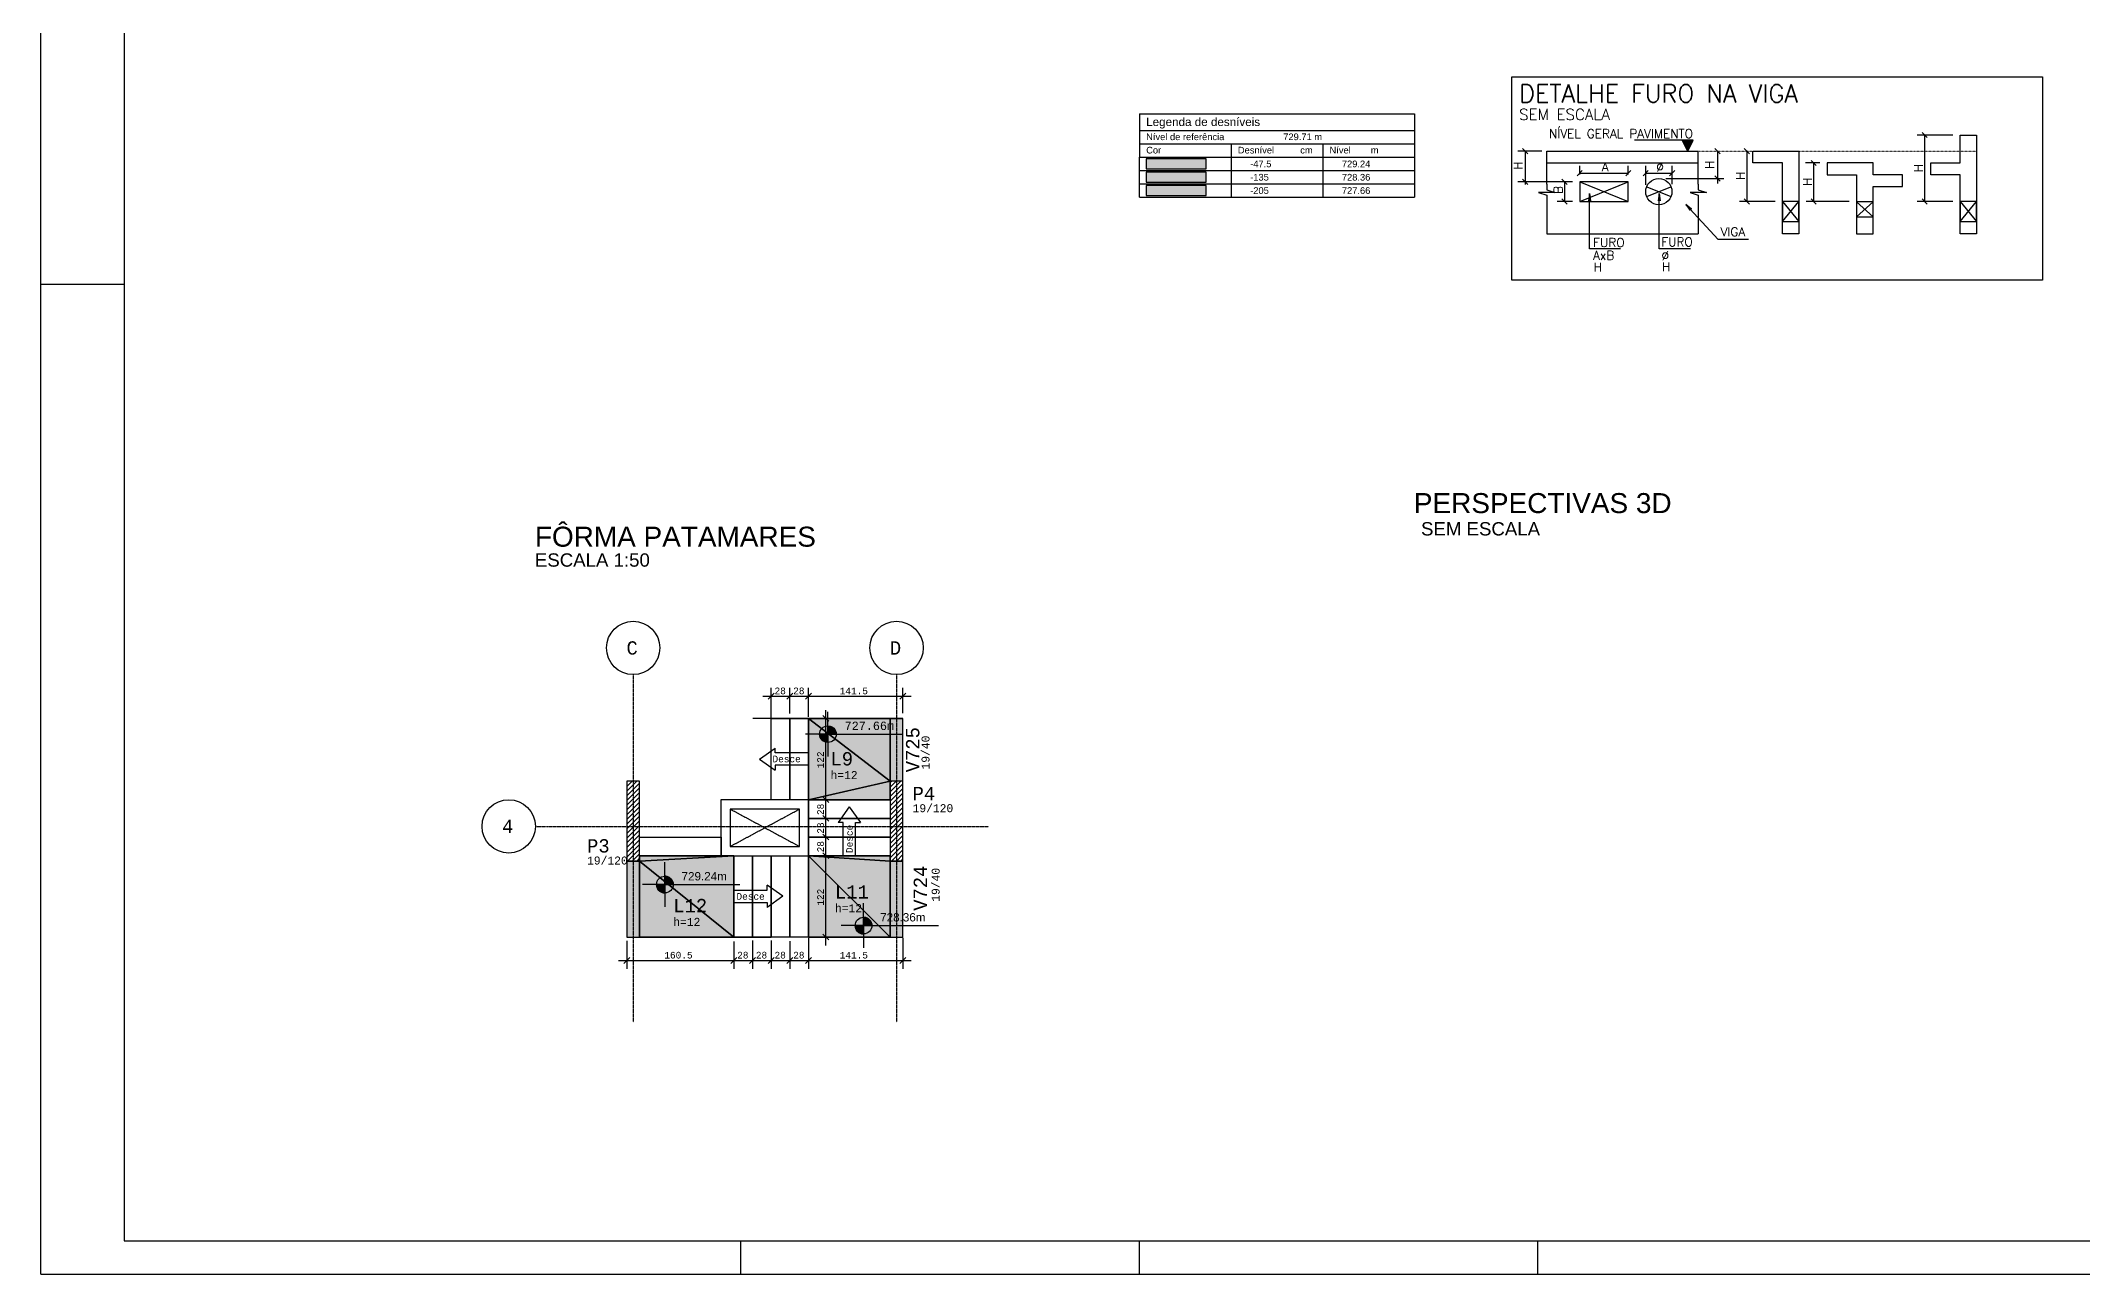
# Model space of a CAD drawing. Extents: x 37185 to 43130, y -8131 to -3926.
# Drawn here: x 37185 to 40246, y -8131 to -6281 of the extents above; entities that cross this region are included whole.
import ezdxf

# ---------------------------------------------------------------- set-up
doc = ezdxf.new("R2010")
doc.units = 0
doc.header["$MEASUREMENT"] = 0
for name, pattern in [('ESTILO_TQS_0001', [1, 0.7, -0.3]), ('ESTILO_TQS_0002', [0.4, 0.1, -0.3]), ('ESTILO_TQS_0004', [1.12, 0.5, -0.2, 0.01, -0.2, 0.01, -0.2])]:
    doc.linetypes.add(name, pattern=pattern)
for name, color, linetype in [('20', 7, 'CONTINUOUS'), ('21', 5, 'CONTINUOUS'), ('32', 7, 'CONTINUOUS'), ('35', 7, 'CONTINUOUS'), ('36', 253, 'CONTINUOUS'), ('37', 4, 'CONTINUOUS'), ('39', 74, 'CONTINUOUS'), ('4', 2, 'CONTINUOUS'), ('42', 3, 'CONTINUOUS'), ('43', 3, 'CONTINUOUS'), ('44', 3, 'CONTINUOUS'), ('45', 2, 'CONTINUOUS'), ('46', 2, 'CONTINUOUS'), ('47', 2, 'CONTINUOUS'), ('50', 5, 'CONTINUOUS'), ('51', 5, 'CONTINUOUS'), ('53', 242, 'CONTINUOUS'), ('55', 12, 'CONTINUOUS'), ('57', 71, 'CONTINUOUS'), ('58', 220, 'CONTINUOUS'), ('59', 183, 'CONTINUOUS'), ('68', 4, 'CONTINUOUS'), ('70', 160, 'CONTINUOUS'), ('73', 2, 'CONTINUOUS'), ('75', 9, 'CONTINUOUS'), ('76', 3, 'CONTINUOUS'), ('79', 12, 'CONTINUOUS'), ('80', 6, 'CONTINUOUS'), ('81', 2, 'CONTINUOUS'), ('82', 252, 'CONTINUOUS')]:
    doc.layers.add(name, color=color, linetype=linetype)
doc.styles.get("Standard").update_dxf_attribs({"font": 'ROMANS.SHX'})
doc.styles.add('TQS_ARIAL', font='arial.ttf')
doc.styles.add('TQS_LUCIDA_CONSOLE', font='lucon.TTF')

msp = doc.modelspace()

# ---------------------------------------------------------------- linework, layer by layer
at = {"layer": '20', "linetype": 'Continuous'}
for p, q in [((37184.545, -8131.33), (37184.545, -3926.33)), ((37184.545, -6646.33), (37309.545, -6646.33)), ((38234.545, -8131.33), (38234.545, -8081.33)), ((38832.045, -8131.33), (38832.045, -8081.33)), ((39429.545, -8131.33), (39429.545, -8081.33)), ((37184.545, -8131.33), (43129.545, -8131.33))]:
    msp.add_line(p, q, dxfattribs=at)
at = {"layer": '21', "linetype": 'Continuous'}
for p, q in [((37309.545, -3976.33), (37309.545, -8081.33)), ((37309.545, -8081.33), (43079.545, -8081.33))]:
    msp.add_line(p, q, dxfattribs=at)
at = {"layer": '36', "linetype": 'Continuous'}
for p, q in [((38832.291, -6390.742), (38832.291, -6455.742)), ((38832.291, -6390.742), (39244.791, -6390.742)), ((39244.791, -6390.742), (39244.791, -6415.742)), ((38832.291, -6415.742), (39244.791, -6415.742)), ((39244.791, -6415.742), (39244.791, -6435.742)), ((38832.291, -6435.742), (39244.791, -6435.742)), ((38832.291, -6455.742), (39244.791, -6455.742)), ((38832.291, -6455.742), (39244.791, -6455.742)), ((38832.291, -6475.742), (38832.291, -6455.742)), ((38969.791, -6435.742), (38969.791, -6455.742)), ((38969.791, -6455.742), (38969.791, -6475.742)), ((39107.291, -6435.742), (39107.291, -6455.742)), ((39107.291, -6455.742), (39107.291, -6475.742)), ((39244.791, -6435.742), (39244.791, -6455.742)), ((39244.791, -6455.742), (39244.791, -6475.742)), ((38832.291, -6475.742), (39244.791, -6475.742)), ((38832.291, -6495.742), (38832.291, -6475.742)), ((38969.791, -6475.742), (38969.791, -6495.742)), ((39107.291, -6475.742), (39107.291, -6495.742)), ((39244.791, -6475.742), (39244.791, -6495.742)), ((38832.291, -6495.742), (39244.791, -6495.742)), ((38832.291, -6515.742), (38832.291, -6495.742)), ((38832.291, -6515.742), (39244.791, -6515.742)), ((38969.791, -6495.742), (38969.791, -6515.742)), ((39107.291, -6495.742), (39107.291, -6515.742)), ((39244.791, -6495.742), (39244.791, -6515.742))]:
    msp.add_line(p, q, dxfattribs=at)
for points in [[(38842.291, -6473.242), (38932.291, -6473.242), (38932.291, -6458.242), (38842.291, -6458.242), (38842.291, -6473.242)], [(38842.291, -6493.242), (38932.291, -6493.242), (38932.291, -6478.242), (38842.291, -6478.242), (38842.291, -6493.242)], [(38842.291, -6513.242), (38932.291, -6513.242), (38932.291, -6498.242), (38842.291, -6498.242), (38842.291, -6513.242)]]:
    msp.add_lwpolyline(points, dxfattribs=at)
at = {"layer": '37', "linetype": 'Continuous'}
for p, q in [((39443.028, -6446.651), (39670.322, -6446.651)), ((39443.028, -6496.166), (39443.028, -6446.651)), ((39670.322, -6496.166), (39670.322, -6446.651)), ((39443.028, -6520.924), (39443.028, -6570.439)), ((39670.322, -6520.924), (39670.322, -6570.439)), ((39443.028, -6570.439), (39670.322, -6570.439))]:
    msp.add_line(p, q, dxfattribs=at)
at = {"layer": '37', "linetype": 'ESTILO_TQS_0001'}
msp.add_line((39443.028, -6464.335), (39670.322, -6464.335), dxfattribs=at)
at = {"layer": '37', "linetype": 'Continuous'}
for points in [[(40087.793, -6570.439), (40063.035, -6570.439), (40063.035, -6482.019), (40018.825, -6482.019), (40018.825, -6464.335), (40063.035, -6464.335), (40063.035, -6422.389), (40087.793, -6422.389), (40087.793, -6570.439)], [(39821.213, -6570.439), (39796.455, -6570.439), (39796.455, -6464.335), (39752.245, -6464.335), (39752.245, -6446.651), (39796.455, -6446.651), (39821.213, -6446.651), (39821.213, -6570.439)], [(39863.43, -6464.335), (39863.43, -6482.019), (39907.64, -6482.019), (39907.64, -6570.439), (39932.398, -6570.439), (39932.398, -6499.703), (39976.608, -6499.703), (39976.608, -6482.019), (39932.398, -6482.019), (39932.398, -6464.335), (39863.43, -6464.335)], [(39443.028, -6496.166), (39443.028, -6504.419), (39455.407, -6508.545), (39430.65, -6508.545), (39443.028, -6512.671), (39443.028, -6520.924)], [(39670.322, -6496.166), (39670.322, -6504.419), (39682.701, -6508.545), (39657.943, -6508.545), (39670.322, -6512.671), (39670.322, -6520.924)], [(38458.397, -7297.524), (38458.397, -7391.517)], [(38458.397, -7297.524), (38477.397, -7297.524)], [(38477.397, -7391.517), (38477.397, -7297.524)], [(38063.386, -7511.525), (38063.386, -7625.524)], [(38458.397, -7511.517), (38458.397, -7625.524)], [(38477.397, -7625.524), (38477.397, -7511.517)], [(38063.386, -7625.524), (38082.386, -7625.524)], [(38458.397, -7625.524), (38477.397, -7625.524)]]:
    msp.add_lwpolyline(points, dxfattribs=at)
at = {"layer": '39', "linetype": 'Continuous'}
for p, q in [((38063.397, -7406.632), (38078.504, -7391.525)), ((38063.397, -7399.561), (38071.433, -7391.525)), ((38063.397, -7392.49), (38064.362, -7391.525)), ((38063.397, -7406.632), (38078.504, -7391.525)), ((38063.397, -7399.561), (38071.433, -7391.525)), ((38063.397, -7392.49), (38064.362, -7391.525)), ((38063.397, -7406.632), (38078.504, -7391.525)), ((38063.397, -7399.561), (38071.433, -7391.525)), ((38063.397, -7392.49), (38064.362, -7391.525)), ((38063.397, -7413.703), (38082.397, -7394.703)), ((38063.397, -7413.703), (38082.397, -7394.703)), ((38063.397, -7413.703), (38082.397, -7394.703)), ((38063.397, -7420.774), (38082.397, -7401.774)), ((38063.397, -7420.774), (38082.397, -7401.774)), ((38063.397, -7420.774), (38082.397, -7401.774)), ((38458.397, -7407.612), (38474.491, -7391.517)), ((38458.397, -7400.541), (38467.42, -7391.517)), ((38458.397, -7393.47), (38460.349, -7391.517)), ((38458.397, -7407.612), (38474.491, -7391.517)), ((38458.397, -7400.541), (38467.42, -7391.517)), ((38458.397, -7393.47), (38460.349, -7391.517)), ((38458.397, -7414.683), (38477.397, -7395.683)), ((38458.397, -7414.683), (38477.397, -7395.683)), ((38458.397, -7421.754), (38477.397, -7402.754)), ((38458.397, -7421.754), (38477.397, -7402.754)), ((38063.397, -7427.845), (38082.397, -7408.845)), ((38063.397, -7427.845), (38082.397, -7408.845)), ((38063.397, -7427.845), (38082.397, -7408.845)), ((38063.397, -7434.916), (38082.397, -7415.916)), ((38063.397, -7434.916), (38082.397, -7415.916)), ((38063.397, -7434.916), (38082.397, -7415.916)), ((38063.397, -7441.987), (38082.397, -7422.987)), ((38063.397, -7441.987), (38082.397, -7422.987)), ((38063.397, -7441.987), (38082.397, -7422.987)), ((38063.397, -7449.058), (38082.397, -7430.058)), ((38063.397, -7449.058), (38082.397, -7430.058)), ((38063.397, -7449.058), (38082.397, -7430.058)), ((38063.397, -7456.129), (38082.397, -7437.129)), ((38063.397, -7456.129), (38082.397, -7437.129)), ((38063.397, -7456.129), (38082.397, -7437.129)), ((38458.397, -7428.825), (38477.397, -7409.825)), ((38458.397, -7428.825), (38477.397, -7409.825)), ((38458.397, -7435.896), (38477.397, -7416.896)), ((38458.397, -7435.896), (38477.397, -7416.896)), ((38458.397, -7442.967), (38477.397, -7423.967)), ((38458.397, -7442.967), (38477.397, -7423.967)), ((38458.397, -7450.038), (38477.397, -7431.038)), ((38458.397, -7450.038), (38477.397, -7431.038)), ((38458.397, -7457.109), (38477.397, -7438.109)), ((38458.397, -7457.109), (38477.397, -7438.109)), ((38063.397, -7463.2), (38082.397, -7444.2)), ((38063.397, -7463.2), (38082.397, -7444.2)), ((38063.397, -7463.2), (38082.397, -7444.2)), ((38063.397, -7470.271), (38082.397, -7451.271)), ((38063.397, -7470.271), (38082.397, -7451.271)), ((38063.397, -7470.271), (38082.397, -7451.271)), ((38063.397, -7477.343), (38082.397, -7458.343)), ((38063.397, -7477.343), (38082.397, -7458.343)), ((38063.397, -7477.343), (38082.397, -7458.343)), ((38063.397, -7484.414), (38082.397, -7465.414)), ((38063.397, -7484.414), (38082.397, -7465.414)), ((38063.397, -7484.414), (38082.397, -7465.414)), ((38458.397, -7464.18), (38477.397, -7445.18)), ((38458.397, -7464.18), (38477.397, -7445.18)), ((38458.397, -7471.251), (38477.397, -7452.251)), ((38458.397, -7471.251), (38477.397, -7452.251)), ((38458.397, -7478.322), (38477.397, -7459.322)), ((38458.397, -7478.322), (38477.397, -7459.322)), ((38458.397, -7485.393), (38477.397, -7466.393)), ((38458.397, -7485.393), (38477.397, -7466.393)), ((38063.397, -7491.485), (38082.397, -7472.485)), ((38063.397, -7491.485), (38082.397, -7472.485)), ((38063.397, -7491.485), (38082.397, -7472.485)), ((38063.397, -7498.556), (38082.397, -7479.556)), ((38063.397, -7498.556), (38082.397, -7479.556)), ((38063.397, -7498.556), (38082.397, -7479.556)), ((38063.397, -7505.627), (38082.397, -7486.627)), ((38063.397, -7505.627), (38082.397, -7486.627)), ((38063.397, -7505.627), (38082.397, -7486.627)), ((38064.57, -7511.525), (38082.397, -7493.698)), ((38064.57, -7511.525), (38082.397, -7493.698)), ((38064.57, -7511.525), (38082.397, -7493.698)), ((38458.397, -7492.464), (38477.397, -7473.464)), ((38458.397, -7492.464), (38477.397, -7473.464)), ((38458.397, -7499.536), (38477.397, -7480.536)), ((38458.397, -7499.536), (38477.397, -7480.536)), ((38458.397, -7506.607), (38477.397, -7487.607)), ((38458.397, -7506.607), (38477.397, -7487.607)), ((38460.557, -7511.517), (38477.397, -7494.678)), ((38460.557, -7511.517), (38477.397, -7494.678)), ((38071.641, -7511.525), (38082.397, -7500.769)), ((38071.641, -7511.525), (38082.397, -7500.769)), ((38071.641, -7511.525), (38082.397, -7500.769)), ((38078.712, -7511.525), (38082.397, -7507.84)), ((38078.712, -7511.525), (38082.397, -7507.84)), ((38078.712, -7511.525), (38082.397, -7507.84)), ((38467.628, -7511.517), (38477.397, -7501.749)), ((38467.628, -7511.517), (38477.397, -7501.749)), ((38474.7, -7511.517), (38477.397, -7508.82)), ((38474.7, -7511.517), (38477.397, -7508.82))]:
    msp.add_line(p, q, dxfattribs=at)
for points in [[(38063.397, -7511.525), (38082.397, -7511.525), (38082.397, -7391.525), (38063.397, -7391.525), (38063.397, -7511.525)], [(38063.397, -7511.525), (38082.397, -7511.525), (38082.397, -7391.525), (38063.397, -7391.525), (38063.397, -7511.525)], [(38063.397, -7511.525), (38082.397, -7511.525), (38082.397, -7391.525), (38063.397, -7391.525), (38063.397, -7511.525)], [(38458.397, -7511.517), (38477.397, -7511.517), (38477.397, -7391.517), (38458.397, -7391.517), (38458.397, -7511.517)], [(38458.397, -7511.517), (38477.397, -7511.517), (38477.397, -7391.517), (38458.397, -7391.517), (38458.397, -7511.517)]]:
    msp.add_lwpolyline(points, dxfattribs=at)
at = {"layer": '4', "linetype": 'Continuous'}
for points in [[(38204.386, -7419.624), (38204.386, -7503.624), (38336.386, -7503.624), (38336.386, -7419.624), (38204.386, -7419.624)], [(38218.386, -7433.624), (38218.386, -7489.624), (38322.386, -7489.624), (38322.386, -7433.624), (38218.386, -7433.624)]]:
    msp.add_lwpolyline(points, dxfattribs=at)
at = {"layer": '43', "linetype": 'Continuous'}
for p, q in [((39670.322, -6446.651), (39670.322, -6446.651)), ((39492.467, -6492.541), (39492.467, -6492.541)), ((39492.467, -6492.541), (39492.467, -6492.541)), ((39565.359, -6492.541), (39565.359, -6492.541)), ((39591.48, -6507.997), (39591.48, -6507.997)), ((39631.157, -6507.386), (39631.157, -6507.386)), ((39492.467, -6522.231), (39492.467, -6522.231)), ((39492.467, -6522.231), (39492.467, -6522.231)), ((39611.758, -6527.06), (39611.758, -6527.06))]:
    msp.add_line(p, q, dxfattribs=at)
at = {"layer": '50', "linetype": 'Continuous'}
for centre in [(38072.897, -7191.85), (38467.897, -7191.85), (37886.274, -7459.524)]:
    msp.add_circle(centre, 40, dxfattribs=at)
at = {"layer": '53', "linetype": 'Continuous'}
for p, q in [((39492.467, -6522.231), (39565.359, -6492.541)), ((39492.467, -6492.541), (39565.359, -6522.231)), ((39592.915, -6499.972), (39629.196, -6514.75)), ((39592.915, -6514.799), (39629.196, -6500.021)), ((39796.455, -6551.921), (39821.213, -6522.231)), ((39796.455, -6522.231), (39821.213, -6551.921)), ((39907.64, -6545.33), (39932.398, -6522.803)), ((39907.64, -6522.803), (39932.398, -6545.33)), ((40063.035, -6551.921), (40087.793, -6522.231)), ((40063.035, -6522.231), (40087.793, -6551.921))]:
    msp.add_line(p, q, dxfattribs=at)
for points in [[(39492.467, -6492.541), (39492.467, -6522.231), (39565.359, -6522.231), (39565.359, -6492.541), (39492.467, -6492.541)], [(39796.455, -6522.231), (39796.455, -6551.921), (39821.213, -6551.921), (39821.213, -6522.231), (39796.455, -6522.231)], [(39907.64, -6522.803), (39907.64, -6545.33), (39932.398, -6545.33), (39932.398, -6522.803), (39907.64, -6522.803)], [(40063.035, -6522.231), (40063.035, -6551.921), (40087.793, -6551.921), (40087.793, -6522.231), (40063.035, -6522.231)]]:
    msp.add_lwpolyline(points, dxfattribs=at)
msp.add_circle((39611.116, -6507.386), 19.677, dxfattribs=at)
at = {"layer": '55', "linetype": 'Continuous'}
for p, q in [((38365.042, -7321.227), (38365.042, -7287.669)), ((38365.042, -7308.727), (38365.042, -7333.727)), ((38365.042, -7309.335), (38368.875, -7309.335)), ((38365.042, -7310.128), (38370.777, -7310.128)), ((38365.042, -7310.92), (38372.108, -7310.92)), ((38365.042, -7311.713), (38373.15, -7311.713)), ((38365.042, -7312.506), (38373.991, -7312.506)), ((38365.042, -7313.299), (38374.697, -7313.299)), ((38365.042, -7314.092), (38375.306, -7314.092)), ((38365.042, -7314.885), (38375.814, -7314.885)), ((38365.042, -7315.678), (38376.243, -7315.678)), ((38365.042, -7316.47), (38376.602, -7316.47)), ((38365.042, -7321.227), (38331.484, -7321.227)), ((38352.542, -7321.227), (38377.542, -7321.227)), ((38365.042, -7322.02), (38352.542, -7322.02)), ((38365.042, -7322.813), (38352.643, -7322.813)), ((38365.042, -7323.606), (38352.771, -7323.606)), ((38365.042, -7324.399), (38352.951, -7324.399)), ((38365.042, -7325.192), (38353.188, -7325.192)), ((38365.042, -7325.984), (38353.483, -7325.984)), ((38365.042, -7326.777), (38353.842, -7326.777)), ((38365.042, -7327.57), (38354.271, -7327.57)), ((38365.042, -7328.363), (38354.779, -7328.363)), ((38365.042, -7329.156), (38355.379, -7329.156)), ((38365.042, -7329.949), (38356.088, -7329.949)), ((38365.042, -7330.742), (38356.935, -7330.742)), ((38365.042, -7331.534), (38357.97, -7331.534)), ((38365.042, -7332.327), (38359.294, -7332.327)), ((38365.042, -7333.12), (38361.193, -7333.12)), ((38365.042, -7317.263), (38376.897, -7317.263)), ((38365.042, -7318.056), (38377.133, -7318.056)), ((38365.042, -7318.849), (38377.314, -7318.849)), ((38365.042, -7319.642), (38377.441, -7319.642)), ((38365.042, -7320.435), (38377.517, -7320.435)), ((38365.042, -7321.227), (38477.542, -7321.227)), ((38365.042, -7321.227), (38365.042, -7354.786)), ((38120.477, -7546.858), (38120.477, -7513.299)), ((38120.477, -7546.858), (38086.918, -7546.858)), ((38107.977, -7546.858), (38132.977, -7546.858)), ((38120.477, -7547.65), (38107.977, -7547.65)), ((38120.477, -7548.443), (38108.078, -7548.443)), ((38120.477, -7549.236), (38108.205, -7549.236)), ((38120.477, -7550.029), (38108.386, -7550.029)), ((38120.477, -7550.822), (38108.622, -7550.822)), ((38120.477, -7551.615), (38108.917, -7551.615)), ((38120.477, -7552.407), (38109.276, -7552.407)), ((38120.477, -7553.2), (38109.705, -7553.2)), ((38120.477, -7553.993), (38110.214, -7553.993)), ((38120.477, -7554.786), (38110.813, -7554.786)), ((38120.477, -7555.579), (38111.522, -7555.579)), ((38120.477, -7556.372), (38112.369, -7556.372)), ((38120.477, -7557.165), (38113.404, -7557.165)), ((38120.477, -7557.957), (38114.728, -7557.957)), ((38120.477, -7558.75), (38116.628, -7558.75)), ((38120.477, -7534.358), (38120.477, -7559.358)), ((38120.477, -7534.965), (38124.309, -7534.965)), ((38120.477, -7535.758), (38126.211, -7535.758)), ((38120.477, -7536.551), (38127.542, -7536.551)), ((38120.477, -7537.344), (38128.584, -7537.344)), ((38120.477, -7538.136), (38129.426, -7538.136)), ((38120.477, -7538.929), (38130.132, -7538.929)), ((38120.477, -7539.722), (38130.74, -7539.722)), ((38120.477, -7540.515), (38131.248, -7540.515)), ((38120.477, -7541.308), (38131.677, -7541.308)), ((38120.477, -7542.101), (38132.036, -7542.101)), ((38120.477, -7542.893), (38132.332, -7542.893)), ((38120.477, -7543.686), (38132.568, -7543.686)), ((38120.477, -7544.479), (38132.748, -7544.479)), ((38120.477, -7545.272), (38132.876, -7545.272)), ((38120.477, -7546.065), (38132.951, -7546.065)), ((38120.477, -7546.858), (38232.977, -7546.858)), ((38120.477, -7546.858), (38120.477, -7580.416)), ((38418.373, -7608.445), (38418.373, -7574.887)), ((38418.373, -7608.445), (38384.814, -7608.445)), ((38418.372, -7609.238), (38405.872, -7609.238)), ((38405.873, -7608.445), (38430.873, -7608.445)), ((38418.372, -7610.031), (38405.973, -7610.031)), ((38418.372, -7610.824), (38406.101, -7610.824)), ((38418.372, -7611.617), (38406.281, -7611.617)), ((38418.372, -7612.409), (38406.518, -7612.409)), ((38418.372, -7613.202), (38406.813, -7613.202)), ((38418.372, -7613.995), (38407.172, -7613.995)), ((38418.372, -7614.788), (38407.601, -7614.788)), ((38418.372, -7615.581), (38408.109, -7615.581)), ((38418.372, -7616.374), (38408.709, -7616.374)), ((38418.372, -7617.166), (38409.418, -7617.166)), ((38418.372, -7617.959), (38410.265, -7617.959)), ((38418.372, -7618.752), (38411.3, -7618.752)), ((38418.372, -7619.545), (38412.624, -7619.545)), ((38418.372, -7620.338), (38414.523, -7620.338)), ((38418.373, -7595.945), (38418.373, -7620.945)), ((38418.373, -7596.553), (38422.205, -7596.553)), ((38418.373, -7597.345), (38424.107, -7597.345)), ((38418.373, -7598.138), (38425.438, -7598.138)), ((38418.373, -7598.931), (38426.48, -7598.931)), ((38418.373, -7599.724), (38427.321, -7599.724)), ((38418.373, -7600.517), (38428.028, -7600.517)), ((38418.373, -7601.31), (38428.636, -7601.31)), ((38418.373, -7602.102), (38429.144, -7602.102)), ((38418.373, -7602.895), (38429.573, -7602.895)), ((38418.373, -7603.688), (38429.932, -7603.688)), ((38418.373, -7604.481), (38430.227, -7604.481)), ((38418.373, -7605.274), (38430.464, -7605.274)), ((38418.373, -7606.067), (38430.644, -7606.067)), ((38418.373, -7606.859), (38430.772, -7606.859)), ((38418.373, -7607.652), (38430.847, -7607.652)), ((38418.373, -7608.445), (38530.873, -7608.445)), ((38418.373, -7608.445), (38418.373, -7642.004))]:
    msp.add_line(p, q, dxfattribs=at)
for centre in [(38365.042, -7321.227), (38120.477, -7546.858), (38418.373, -7608.445)]:
    msp.add_circle(centre, 12.5, dxfattribs=at)
at = {"layer": '57', "linetype": 'Continuous'}
for points in [[(38842.291, -6473.242), (38932.291, -6473.242), (38932.291, -6458.242), (38842.291, -6458.242), (38842.291, -6473.242)], [(38063.397, -7511.525), (38063.386, -7625.524), (38082.386, -7625.524), (38082.397, -7511.525), (38063.386, -7511.525)], [(38082.386, -7511.525), (38223.897, -7625.524), (38223.897, -7503.524), (38082.386, -7511.525)], [(38082.386, -7511.525), (38223.897, -7503.524), (38082.397, -7503.524), (38082.386, -7511.525)], [(38082.386, -7511.525), (38082.397, -7503.524), (38082.386, -7511.525)], [(38082.386, -7511.525), (38082.386, -7625.524), (38223.897, -7625.524), (38082.386, -7511.525)]]:
    msp.add_lwpolyline(points, dxfattribs=at)
for points in [[(38842.291, -6473.242), (38932.291, -6473.242), (38932.291, -6458.242)], [(38842.291, -6473.242), (38932.291, -6458.242), (38842.291, -6458.242)], [(38842.291, -6473.242), (38842.291, -6458.242), (38842.291, -6473.242)], [(38063.397, -7511.525), (38063.386, -7625.524), (38082.386, -7625.524)], [(38063.397, -7511.525), (38082.386, -7625.524), (38082.397, -7511.525)], [(38063.397, -7511.525), (38082.397, -7511.525), (38063.397, -7511.525)], [(38082.386, -7511.525), (38223.897, -7625.524), (38223.897, -7503.524)], [(38082.386, -7511.525), (38223.897, -7503.524), (38082.386, -7511.525)], [(38082.386, -7511.525), (38223.897, -7503.524), (38082.397, -7503.524)], [(38082.386, -7511.525), (38082.397, -7503.524), (38082.386, -7511.525)], [(38082.386, -7511.525), (38082.386, -7625.524), (38223.897, -7625.524)], [(38082.386, -7511.525), (38223.897, -7625.524), (38082.386, -7511.525)]]:
    msp.add_solid(points, dxfattribs=at)
at = {"layer": '58', "linetype": 'Continuous'}
for points in [[(38842.291, -6493.242), (38932.291, -6493.242), (38932.291, -6478.242), (38842.291, -6478.242), (38842.291, -6493.242)], [(38335.897, -7503.524), (38335.897, -7625.524), (38458.397, -7625.524), (38335.897, -7503.524)], [(38335.897, -7503.524), (38458.397, -7625.524), (38458.397, -7511.517), (38335.897, -7503.524)], [(38335.897, -7503.524), (38458.397, -7511.517), (38458.397, -7503.524), (38335.897, -7503.524)], [(38477.397, -7625.524), (38477.397, -7511.617), (38458.397, -7511.617), (38458.397, -7625.524), (38477.397, -7625.524)]]:
    msp.add_lwpolyline(points, dxfattribs=at)
for points in [[(38842.291, -6493.242), (38932.291, -6493.242), (38932.291, -6478.242)], [(38842.291, -6493.242), (38932.291, -6478.242), (38842.291, -6478.242)], [(38842.291, -6493.242), (38842.291, -6478.242), (38842.291, -6493.242)], [(38335.897, -7503.524), (38335.897, -7625.524), (38458.397, -7625.524)], [(38335.897, -7503.524), (38458.397, -7625.524), (38335.897, -7503.524)], [(38335.897, -7503.524), (38458.397, -7625.524), (38458.397, -7511.517)], [(38335.897, -7503.524), (38458.397, -7511.517), (38335.897, -7503.524)], [(38335.897, -7503.524), (38458.397, -7511.517), (38458.397, -7503.524)], [(38335.897, -7503.524), (38458.397, -7503.524), (38335.897, -7503.524)], [(38477.397, -7625.524), (38477.397, -7511.617), (38458.397, -7511.617)], [(38477.397, -7625.524), (38458.397, -7511.617), (38458.397, -7625.524)], [(38477.397, -7625.524), (38458.397, -7625.524), (38477.397, -7625.524)]]:
    msp.add_solid(points, dxfattribs=at)
at = {"layer": '59', "linetype": 'Continuous'}
for points in [[(38842.291, -6513.242), (38932.291, -6513.242), (38932.291, -6498.242), (38842.291, -6498.242), (38842.291, -6513.242)], [(38458.397, -7391.517), (38458.397, -7297.524), (38335.897, -7297.524), (38458.397, -7391.517)], [(38458.397, -7391.517), (38335.897, -7297.524), (38335.897, -7419.524), (38458.397, -7391.517)], [(38477.397, -7297.524), (38458.397, -7297.524), (38458.397, -7391.417), (38477.397, -7391.417), (38477.397, -7297.524)], [(38458.397, -7391.517), (38335.897, -7419.524), (38458.397, -7419.524), (38458.397, -7391.517)], [(38458.397, -7391.517), (38458.397, -7419.524), (38458.397, -7391.517)]]:
    msp.add_lwpolyline(points, dxfattribs=at)
for points in [[(38842.291, -6513.242), (38932.291, -6513.242), (38932.291, -6498.242)], [(38842.291, -6513.242), (38932.291, -6498.242), (38842.291, -6498.242)], [(38842.291, -6513.242), (38842.291, -6498.242), (38842.291, -6513.242)], [(38458.397, -7391.517), (38458.397, -7297.524), (38335.897, -7297.524)], [(38458.397, -7391.517), (38335.897, -7297.524), (38458.397, -7391.517)], [(38458.397, -7391.517), (38335.897, -7297.524), (38335.897, -7419.524)], [(38477.397, -7297.524), (38458.397, -7297.524), (38458.397, -7391.417)], [(38477.397, -7297.524), (38458.397, -7391.417), (38477.397, -7391.417)], [(38477.397, -7297.524), (38477.397, -7391.417), (38477.397, -7297.524)], [(38458.397, -7391.517), (38335.897, -7419.524), (38458.397, -7391.517)], [(38458.397, -7391.517), (38335.897, -7419.524), (38458.397, -7419.524)], [(38458.397, -7391.517), (38458.397, -7419.524), (38458.397, -7391.517)]]:
    msp.add_solid(points, dxfattribs=at)
at = {"layer": '68', "linetype": 'ESTILO_TQS_0001'}
msp.add_lwpolyline([(38082.386, -7625.524), (38082.386, -7511.525)], dxfattribs=at)
at = {"layer": '70', "linetype": 'ESTILO_TQS_0004'}
for p, q in [((38072.897, -7231.85), (38072.897, -7753.391)), ((38467.897, -7231.85), (38467.897, -7753.391)), ((37926.274, -7459.524), (38606.036, -7459.524))]:
    msp.add_line(p, q, dxfattribs=at)
at = {"layer": '73', "linetype": 'Continuous'}
for p, q in [((38262.564, -7358.694), (38285.897, -7342.028)), ((38285.897, -7349.437), (38285.897, -7342.028)), ((38262.564, -7358.694), (38285.897, -7375.361)), ((38335.897, -7349.437), (38285.897, -7349.437)), ((38335.897, -7367.611), (38285.897, -7367.611)), ((38285.897, -7367.611), (38285.897, -7375.361)), ((38335.897, -7367.611), (38335.897, -7349.437)), ((38396.977, -7430.191), (38380.31, -7453.524)), ((38396.977, -7430.191), (38413.643, -7453.524)), ((38388.06, -7453.524), (38380.31, -7453.524)), ((38388.06, -7503.524), (38388.06, -7453.524)), ((38406.235, -7503.524), (38406.235, -7453.524)), ((38406.235, -7453.524), (38413.643, -7453.524)), ((38388.06, -7503.524), (38406.235, -7503.524)), ((38223.897, -7555.437), (38273.897, -7555.437)), ((38223.897, -7555.437), (38223.897, -7573.611)), ((38297.23, -7564.354), (38273.897, -7547.687)), ((38273.897, -7555.437), (38273.897, -7547.687)), ((38223.897, -7573.611), (38273.897, -7573.611)), ((38297.23, -7564.354), (38273.897, -7581.02)), ((38273.897, -7573.611), (38273.897, -7581.02))]:
    msp.add_line(p, q, dxfattribs=at)
for points in [[(38307.897, -7297.524), (38307.897, -7419.524), (38279.897, -7419.524), (38279.897, -7297.524), (38307.897, -7297.524)], [(38335.897, -7297.524), (38335.897, -7419.524), (38307.897, -7419.524), (38307.897, -7297.524), (38335.897, -7297.524)], [(38458.397, -7447.524), (38335.897, -7447.524), (38335.897, -7419.524), (38458.397, -7419.524), (38458.397, -7447.524)], [(38458.397, -7475.524), (38335.897, -7475.524), (38335.897, -7447.524), (38458.397, -7447.524), (38458.397, -7475.524)], [(38458.397, -7475.524), (38335.897, -7475.524), (38335.897, -7447.524), (38458.397, -7447.524), (38458.397, -7475.524)], [(38082.397, -7475.524), (38204.897, -7475.524), (38204.897, -7503.524), (38082.397, -7503.524), (38082.397, -7475.524)], [(38458.397, -7503.524), (38335.897, -7503.524), (38335.897, -7475.524), (38458.397, -7475.524), (38458.397, -7503.524)], [(38223.897, -7625.524), (38223.897, -7503.524), (38251.897, -7503.524), (38251.897, -7625.524), (38223.897, -7625.524)], [(38251.897, -7625.524), (38251.897, -7503.524), (38279.897, -7503.524), (38279.897, -7625.524), (38251.897, -7625.524)], [(38279.897, -7625.524), (38279.897, -7503.524), (38307.897, -7503.524), (38307.897, -7625.524), (38279.897, -7625.524)], [(38307.897, -7625.524), (38307.897, -7503.524), (38335.897, -7503.524), (38335.897, -7625.524), (38307.897, -7625.524)]]:
    msp.add_lwpolyline(points, dxfattribs=at)
at = {"layer": '75', "linetype": 'Continuous'}
for p, q in [((40051.982, -6422.389), (39998.713, -6422.389)), ((40005.858, -6418.482), (40013.673, -6426.297)), ((40009.766, -6422.389), (40009.766, -6522.231)), ((39435.781, -6446.651), (39399.647, -6446.651)), ((39406.792, -6442.743), (39414.607, -6450.558)), ((39410.699, -6446.651), (39410.699, -6496.602)), ((39662.701, -6430.072), (39574.833, -6430.072)), ((39654.411, -6446.651), (39646.122, -6430.072)), ((39646.861, -6431.551), (39661.961, -6431.551)), ((39647.6, -6433.029), (39661.222, -6433.029)), ((39648.34, -6434.508), (39660.483, -6434.508)), ((39649.079, -6435.986), (39659.744, -6435.986)), ((39649.818, -6437.465), (39659.004, -6437.465)), ((39650.558, -6438.943), (39658.265, -6438.943)), ((39651.297, -6440.422), (39657.526, -6440.422)), ((39652.036, -6441.9), (39656.787, -6441.9)), ((39652.775, -6443.379), (39656.047, -6443.379)), ((39653.515, -6444.857), (39655.308, -6444.857)), ((39654.411, -6446.651), (39662.701, -6430.072)), ((39695.068, -6442.743), (39702.884, -6450.558)), ((39698.976, -6446.651), (39698.976, -6495.073)), ((39739.278, -6442.743), (39747.094, -6450.558)), ((39743.186, -6446.651), (39743.186, -6522.231)), ((39406.792, -6488.633), (39414.607, -6496.448)), ((39465.647, -6488.633), (39473.463, -6496.448)), ((39488.56, -6483.413), (39496.375, -6475.597)), ((39492.467, -6481.488), (39492.467, -6468.453)), ((39492.467, -6479.505), (39565.359, -6479.505)), ((39561.451, -6483.413), (39569.266, -6475.597)), ((39565.359, -6481.488), (39565.359, -6468.453)), ((39587.572, -6483.413), (39595.388, -6475.597)), ((39591.48, -6496.944), (39591.48, -6468.453)), ((39591.48, -6479.505), (39631.157, -6479.505)), ((39621.528, -6487.72), (39708.746, -6487.72)), ((39627.25, -6483.413), (39635.065, -6475.597)), ((39631.157, -6496.333), (39631.157, -6468.453)), ((39695.068, -6483.812), (39702.884, -6491.627)), ((39852.377, -6464.335), (39831.269, -6464.335)), ((39839.411, -6460.427), (39847.226, -6468.242)), ((39843.318, -6464.335), (39843.318, -6522.231)), ((39481.415, -6492.541), (39399.647, -6492.541)), ((39481.415, -6492.541), (39458.503, -6492.541)), ((39465.647, -6518.323), (39473.463, -6526.138)), ((39469.555, -6492.541), (39469.555, -6522.231)), ((39739.278, -6518.323), (39747.094, -6526.138)), ((39839.411, -6518.323), (39847.226, -6526.138)), ((40005.858, -6518.323), (40013.673, -6526.138)), ((39481.415, -6522.231), (39458.503, -6522.231)), ((39785.403, -6522.231), (39732.134, -6522.231)), ((39896.588, -6522.231), (39832.266, -6522.231)), ((40051.982, -6522.231), (39998.713, -6522.231)), ((38279.897, -7305.201), (38279.897, -7251.824)), ((38307.897, -7290.305), (38307.897, -7251.824)), ((38307.897, -7290.305), (38307.897, -7251.824)), ((38335.897, -7294.987), (38335.897, -7251.824)), ((38335.897, -7294.987), (38335.897, -7251.824)), ((38477.397, -7289.646), (38477.397, -7251.824)), ((38267.397, -7264.324), (38320.397, -7264.324)), ((38275.478, -7268.744), (38284.317, -7259.905)), ((38295.397, -7264.324), (38348.397, -7264.324)), ((38303.478, -7268.744), (38312.317, -7259.905)), ((38303.478, -7268.744), (38312.317, -7259.905)), ((38323.397, -7264.324), (38489.897, -7264.324)), ((38331.478, -7268.744), (38340.317, -7259.905)), ((38331.478, -7268.744), (38340.317, -7259.905)), ((38361.913, -7432.024), (38361.913, -7285.024)), ((38472.978, -7268.744), (38481.816, -7259.905)), ((38307.897, -7302.805), (38307.897, -7302.805)), ((38307.897, -7302.805), (38307.897, -7302.805)), ((38335.897, -7307.487), (38335.897, -7307.487)), ((38335.897, -7307.487), (38335.897, -7307.487)), ((38353.31, -7297.524), (38353.31, -7297.524)), ((38366.332, -7301.943), (38357.493, -7293.105)), ((38365.81, -7297.524), (38374.413, -7297.524)), ((38477.397, -7302.146), (38477.397, -7302.146)), ((38279.897, -7317.701), (38279.897, -7317.701)), ((38361.913, -7460.024), (38361.913, -7407.024)), ((38366.332, -7423.943), (38357.493, -7415.105)), ((38366.332, -7423.943), (38357.493, -7415.105)), ((38359.575, -7419.524), (38359.575, -7419.524)), ((38359.575, -7419.524), (38359.575, -7419.524)), ((38361.913, -7488.024), (38361.913, -7435.024)), ((38372.075, -7419.524), (38374.413, -7419.524)), ((38372.075, -7419.524), (38374.413, -7419.524)), ((38366.332, -7451.943), (38357.493, -7443.105)), ((38366.332, -7451.943), (38357.493, -7443.105)), ((38359.01, -7447.524), (38359.01, -7447.524)), ((38359.01, -7447.524), (38359.01, -7447.524)), ((38361.913, -7516.024), (38361.913, -7463.024)), ((38371.51, -7447.524), (38374.413, -7447.524)), ((38371.51, -7447.524), (38374.413, -7447.524)), ((38345.589, -7475.524), (38345.589, -7475.524)), ((38345.589, -7475.524), (38345.589, -7475.524)), ((38366.332, -7479.943), (38357.493, -7471.105)), ((38366.332, -7479.943), (38357.493, -7471.105)), ((38366.332, -7507.943), (38357.493, -7499.105)), ((38366.332, -7507.943), (38357.493, -7499.105)), ((38358.089, -7475.524), (38374.413, -7475.524)), ((38358.089, -7475.524), (38374.413, -7475.524)), ((38361.913, -7638.024), (38361.913, -7491.024)), ((38345.311, -7503.524), (38345.311, -7503.524)), ((38348.129, -7503.524), (38348.129, -7503.524)), ((38357.811, -7503.524), (38374.413, -7503.524)), ((38360.629, -7503.524), (38374.413, -7503.524)), ((38063.386, -7618.728), (38063.386, -7618.728)), ((38223.897, -7619.993), (38223.897, -7619.993)), ((38223.897, -7619.993), (38223.897, -7619.993)), ((38251.897, -7618.353), (38251.897, -7618.353)), ((38251.897, -7618.353), (38251.897, -7618.353)), ((38279.897, -7618.045), (38279.897, -7618.045)), ((38279.897, -7618.045), (38279.897, -7618.045)), ((38307.897, -7619.279), (38307.897, -7619.279)), ((38307.897, -7619.279), (38307.897, -7619.279)), ((38335.897, -7614.959), (38335.897, -7614.959)), ((38335.897, -7614.959), (38335.897, -7614.959)), ((38366.332, -7629.943), (38357.493, -7621.105)), ((38477.397, -7614.249), (38477.397, -7614.249)), ((38063.386, -7631.228), (38063.386, -7673.26)), ((38223.897, -7632.493), (38223.897, -7673.26)), ((38223.897, -7632.493), (38223.897, -7673.26)), ((38251.897, -7630.853), (38251.897, -7673.26)), ((38251.897, -7630.853), (38251.897, -7673.26)), ((38279.897, -7630.545), (38279.897, -7673.26)), ((38279.897, -7630.545), (38279.897, -7673.26)), ((38307.897, -7631.779), (38307.897, -7673.26)), ((38307.897, -7631.779), (38307.897, -7673.26)), ((38335.897, -7627.459), (38335.897, -7673.26)), ((38335.897, -7627.459), (38335.897, -7673.26)), ((38358.968, -7625.524), (38358.968, -7625.524)), ((38371.468, -7625.524), (38374.413, -7625.524)), ((38477.397, -7626.749), (38477.397, -7673.26)), ((38050.886, -7660.76), (38236.397, -7660.76)), ((38058.967, -7665.18), (38067.805, -7656.341)), ((38211.397, -7660.76), (38264.397, -7660.76)), ((38219.478, -7665.18), (38228.317, -7656.341)), ((38219.478, -7665.18), (38228.317, -7656.341)), ((38239.397, -7660.76), (38292.397, -7660.76)), ((38247.478, -7665.18), (38256.317, -7656.341)), ((38247.478, -7665.18), (38256.317, -7656.341)), ((38267.397, -7660.76), (38320.397, -7660.76)), ((38275.478, -7665.18), (38284.317, -7656.341)), ((38275.478, -7665.18), (38284.317, -7656.341)), ((38295.397, -7660.76), (38348.397, -7660.76)), ((38303.478, -7665.18), (38312.317, -7656.341)), ((38303.478, -7665.18), (38312.317, -7656.341)), ((38323.397, -7660.76), (38489.897, -7660.76)), ((38331.478, -7665.18), (38340.317, -7656.341)), ((38331.478, -7665.18), (38340.317, -7656.341)), ((38472.978, -7665.18), (38481.816, -7656.341))]:
    msp.add_line(p, q, dxfattribs=at)
at = {"layer": '75', "linetype": 'ESTILO_TQS_0002'}
msp.add_line((39670.322, -6446.651), (40087.793, -6446.651), dxfattribs=at)
at = {"layer": '75', "linetype": 'Continuous'}
for points in [[(39390.805, -6335.257), (40186.588, -6335.257), (40186.588, -6640.219), (39390.805, -6640.219), (39390.805, -6335.257)], [(39553.88, -6593.15), (39507.216, -6593.15), (39507.216, -6510.338), (39508.658, -6521.296), (39507.216, -6510.338), (39505.773, -6521.296)], [(39658.422, -6593.15), (39611.758, -6593.15), (39611.758, -6510.338), (39613.2, -6521.296), (39611.758, -6510.338), (39610.315, -6521.296)], [(39745.609, -6579.036), (39700.138, -6579.036), (39651.662, -6526.639), (39660.163, -6533.703), (39651.662, -6526.639), (39658.045, -6535.663)]]:
    msp.add_lwpolyline(points, dxfattribs=at)
at = {"layer": '79', "linetype": 'Continuous'}
for points in [[(38120.477, -7559.358), (38120.477, -7546.858), (38107.977, -7546.858), (38107.985, -7547.313), (38108.039, -7548.101), (38108.143, -7548.891), (38108.307, -7549.712), (38108.504, -7550.448), (38108.782, -7551.271), (38109.117, -7552.075), (38109.496, -7552.831), (38109.971, -7553.63), (38110.548, -7554.451), (38111.248, -7555.288), (38111.84, -7555.894), (38112.631, -7556.589), (38113.173, -7557.002), (38113.758, -7557.398), (38114.464, -7557.817), (38115.17, -7558.175), (38116.251, -7558.622), (38117.241, -7558.931), (38118.032, -7559.116), (38118.997, -7559.27), (38119.777, -7559.338), (38120.477, -7559.358)], [(38120.477, -7534.358), (38120.477, -7546.858), (38132.977, -7546.858), (38132.968, -7546.402), (38132.915, -7545.614), (38132.81, -7544.824), (38132.647, -7544.003), (38132.45, -7543.267), (38132.172, -7542.444), (38131.836, -7541.641), (38131.457, -7540.884), (38130.983, -7540.085), (38130.406, -7539.264), (38129.706, -7538.427), (38129.114, -7537.821), (38128.322, -7537.126), (38127.781, -7536.714), (38127.196, -7536.317), (38126.489, -7535.899), (38125.784, -7535.54), (38124.702, -7535.094), (38123.713, -7534.784), (38122.921, -7534.599), (38121.956, -7534.445), (38121.176, -7534.377), (38120.477, -7534.358)], [(38418.373, -7620.945), (38418.373, -7608.445), (38405.873, -7608.445), (38405.881, -7608.901), (38405.935, -7609.689), (38406.039, -7610.479), (38406.203, -7611.299), (38406.399, -7612.036), (38406.678, -7612.859), (38407.013, -7613.662), (38407.392, -7614.419), (38407.866, -7615.218), (38408.444, -7616.039), (38409.144, -7616.876), (38409.736, -7617.481), (38410.527, -7618.177), (38411.069, -7618.589), (38411.654, -7618.986), (38412.36, -7619.404), (38413.065, -7619.763), (38414.147, -7620.209), (38415.136, -7620.519), (38415.928, -7620.704), (38416.893, -7620.857), (38417.673, -7620.926), (38418.373, -7620.945)], [(38418.373, -7595.945), (38418.373, -7608.445), (38430.873, -7608.445), (38430.864, -7607.99), (38430.81, -7607.201), (38430.706, -7606.412), (38430.542, -7605.591), (38430.346, -7604.854), (38430.067, -7604.032), (38429.732, -7603.228), (38429.353, -7602.472), (38428.879, -7601.673), (38428.302, -7600.851), (38427.602, -7600.015), (38427.01, -7599.409), (38426.218, -7598.714), (38425.677, -7598.301), (38425.091, -7597.905), (38424.385, -7597.486), (38423.68, -7597.128), (38422.598, -7596.681), (38421.609, -7596.371), (38420.817, -7596.187), (38419.852, -7596.033), (38419.072, -7595.965), (38418.373, -7595.945)]]:
    msp.add_lwpolyline(points, dxfattribs=at)
at = {"layer": '80', "linetype": 'Continuous'}
for p, q in [((38335.897, -7297.524), (38252.397, -7297.524)), ((38335.897, -7419.524), (38335.897, -7297.524)), ((38335.897, -7297.524), (38458.397, -7297.524)), ((38335.897, -7419.524), (38252.397, -7419.524)), ((38458.397, -7419.524), (38335.897, -7419.524)), ((38335.897, -7503.524), (38335.897, -7461.524)), ((38082.397, -7503.524), (38223.897, -7503.524)), ((38223.897, -7503.524), (38223.897, -7625.524)), ((38223.897, -7503.524), (38279.897, -7503.524)), ((38335.897, -7625.524), (38335.897, -7502.024)), ((38335.897, -7503.524), (38458.397, -7503.524)), ((38223.897, -7625.524), (38082.408, -7625.524)), ((38223.897, -7625.524), (38279.897, -7625.524)), ((38458.397, -7625.524), (38335.897, -7625.524))]:
    msp.add_line(p, q, dxfattribs=at)
at = {"layer": '81', "linetype": 'ESTILO_TQS_0001'}
for p, q in [((38218.386, -7433.624), (38321.287, -7489.127)), ((38219.485, -7489.127), (38322.386, -7433.624))]:
    msp.add_line(p, q, dxfattribs=at)
at = {"layer": '82', "linetype": 'Continuous'}
for p, q in [((38072.897, -7451.525), (38072.897, -7451.525)), ((38072.897, -7451.525), (38072.897, -7451.525)), ((38072.897, -7451.525), (38072.897, -7451.525)), ((38467.897, -7451.517), (38467.897, -7451.517)), ((38467.897, -7451.517), (38467.897, -7451.517))]:
    msp.add_line(p, q, dxfattribs=at)

# ---------------------------------------------------------------- texts
at = {"layer": '32', "linetype": 'Continuous', "style": 'TQS_ARIAL'}
for s, p in [('PERSPECTIVAS 3D', (39243.753, -6989.59)), ('FÔRMA PATAMARES', (37925.519, -7039.97))]:
    msp.add_text(s, height=30, dxfattribs=at).set_placement(p)
at = {"layer": '35', "linetype": 'Continuous', "style": 'TQS_ARIAL'}
for s, p in [('SEM ESCALA', (39254.474, -7023.176)), ('ESCALA 1:50', (37925.519, -7069.97))]:
    msp.add_text(s, height=20, dxfattribs=at).set_placement(p)
at = {"layer": '36', "linetype": 'Continuous', "style": 'TQS_ARIAL'}
for s, height, p in [('Legenda de desníveis', 12.5, (38842.291, -6408.945)), ('Nível de referência', 10, (38842.291, -6430.117)), ('729.71 m', 10, (39047.836, -6430.117)), ('Cor', 10, (38842.291, -6450.117)), ('Desnível', 10, (38979.791, -6450.117)), ('cm', 10, (39073.327, -6450.117)), ('Nível', 10, (39117.291, -6450.117)), ('m', 10, (39179.203, -6450.117)), ('-47.5', 10, (38998.25, -6470.742)), ('-135', 10, (38998.25, -6490.742)), ('729.24', 10, (39135.75, -6470.742)), ('728.36', 10, (39135.75, -6490.742)), ('-205', 10, (38998.25, -6510.742)), ('-205', 10, (38998.25, -6510.742)), ('727.66', 10, (39135.75, -6510.742)), ('727.66', 10, (39135.75, -6510.742))]:
    msp.add_text(s, height=height, dxfattribs=at).set_placement(p)
at = {"layer": '36', "linetype": 'Continuous'}
msp.add_text('SEM ESCALA', height=16.5788, dxfattribs=at).set_placement((39401.508, -6399.861))
at = {"layer": '42', "linetype": 'Continuous', "style": 'TQS_LUCIDA_CONSOLE'}
for s, p in [('V725', (38502.113, -7378.409)), ('V724', (38513.631, -7586.161))]:
    msp.add_text(s, height=20, rotation=90, dxfattribs=at).set_placement(p)
at = {"layer": '43', "linetype": 'Continuous', "style": 'TQS_LUCIDA_CONSOLE'}
for s, p in [('P4', (38491.934, -7420.294)), ('P4', (38491.934, -7420.294)), ('P3', (38003.75, -7498.769)), ('P3', (38003.75, -7498.769)), ('P3', (38003.75, -7498.769))]:
    msp.add_text(s, height=20, dxfattribs=at).set_placement(p)
at = {"layer": '44', "linetype": 'Continuous', "style": 'TQS_LUCIDA_CONSOLE'}
for s, p in [('L9', (38368.823, -7368.163)), ('L11', (38375.57, -7567.852)), ('L12', (38133.025, -7588.415))]:
    msp.add_text(s, height=20, dxfattribs=at).set_placement(p)
at = {"layer": '45', "linetype": 'Continuous', "style": 'TQS_LUCIDA_CONSOLE'}
for p in [(38517.37, -7374.248), (38532.596, -7572.632)]:
    msp.add_text('19/40', height=12, rotation=90, dxfattribs=at).set_placement(p)
at = {"layer": '46', "linetype": 'Continuous', "style": 'TQS_LUCIDA_CONSOLE'}
for p in [(38491.934, -7438.294), (38491.934, -7438.294), (38003.75, -7516.769), (38003.75, -7516.769), (38003.75, -7516.769)]:
    msp.add_text('19/120', height=12, dxfattribs=at).set_placement(p)
at = {"layer": '47', "linetype": 'Continuous', "style": 'TQS_LUCIDA_CONSOLE'}
for p in [(38368.823, -7388.563), (38375.57, -7588.252), (38133.025, -7608.815)]:
    msp.add_text('h=12', height=12, dxfattribs=at).set_placement(p)
at = {"layer": '51', "linetype": 'Continuous', "style": 'TQS_LUCIDA_CONSOLE'}
for s, p in [('C', (38062.897, -7201.85)), ('D', (38457.897, -7201.85)), ('4', (37876.274, -7469.524))]:
    msp.add_text(s, height=20, dxfattribs=at).set_placement(p)
at = {"layer": '55', "linetype": 'Continuous'}
for s, style, p in [('727.66m', 'TQS_LUCIDA_CONSOLE', (38390.042, -7314.977)), ('729.24m', 'TQS_ARIAL', (38145.477, -7540.608)), ('728.36m', 'TQS_ARIAL', (38443.373, -7602.195))]:
    msp.add_text(s, height=12.5, dxfattribs=dict(at, style=style)).set_placement(p)
at = {"layer": '73', "linetype": 'Continuous', "style": 'TQS_LUCIDA_CONSOLE'}
for p in [(38281.897, -7363.437), (38227.897, -7569.611)]:
    msp.add_text('Desce', height=10, dxfattribs=at).set_placement(p)
msp.add_text('Desce', height=10, rotation=90, dxfattribs=at).set_placement((38402.235, -7499.524))
at = {"layer": '75', "linetype": 'Continuous'}
for s, height, p in [('NÍVEL GERAL PAVIMENTO', 13.26306, (39446.302, -6426.983)), ('A', 13.263, (39525.376, -6476.853)), ('%%c', 13.2631, (39607.346, -6476.99)), ('FURO', 13.2631, (39512.579, -6590.337)), ('FURO', 13.2631, (39614.899, -6589.443)), ('VIGA', 13.2631, (39703.788, -6574.268)), ('AxB', 13.2631, (39512.605, -6609.556)), ('%%c', 13.2631, (39615.059, -6609.969)), ('H', 13.263, (39513.218, -6627.174)), ('H', 13.263, (39615.909, -6626.835))]:
    msp.add_text(s, height=height, dxfattribs=at).set_placement(p)
for s, p in [('H', (39406.735, -6474.662)), ('H', (39694.137, -6473.623)), ('H', (39740.285, -6489.968)), ('H', (39840.666, -6498.72)), ('H', (40007.113, -6478.478)), ('B', (39466.903, -6510.923))]:
    msp.add_text(s, height=13.263, rotation=90, dxfattribs=at).set_placement(p)
at = {"layer": '75', "linetype": 'Continuous', "style": 'TQS_LUCIDA_CONSOLE'}
for s, p in [('28', (38284.897, -7261.324)), ('28', (38312.897, -7261.324)), ('141.5', (38382.647, -7261.324)), ('160.5', (38119.642, -7657.76)), ('28', (38228.897, -7657.76)), ('28', (38256.897, -7657.76)), ('28', (38284.897, -7657.76)), ('28', (38312.897, -7657.76)), ('141.5', (38382.647, -7657.76))]:
    msp.add_text(s, height=10, dxfattribs=at).set_placement(p)
for s, p in [('122', (38358.913, -7372.524)), ('28', (38358.913, -7442.524)), ('28', (38358.913, -7470.524)), ('28', (38358.913, -7498.524)), ('122', (38358.913, -7578.524))]:
    msp.add_text(s, height=10, rotation=90, dxfattribs=at).set_placement(p)
at = {"layer": '76', "linetype": 'Continuous'}
msp.add_text('DETALHE FURO NA VIGA', height=26.52612, dxfattribs=at).set_placement((39401.552, -6373.388))

doc.saveas('drawing.dxf')
